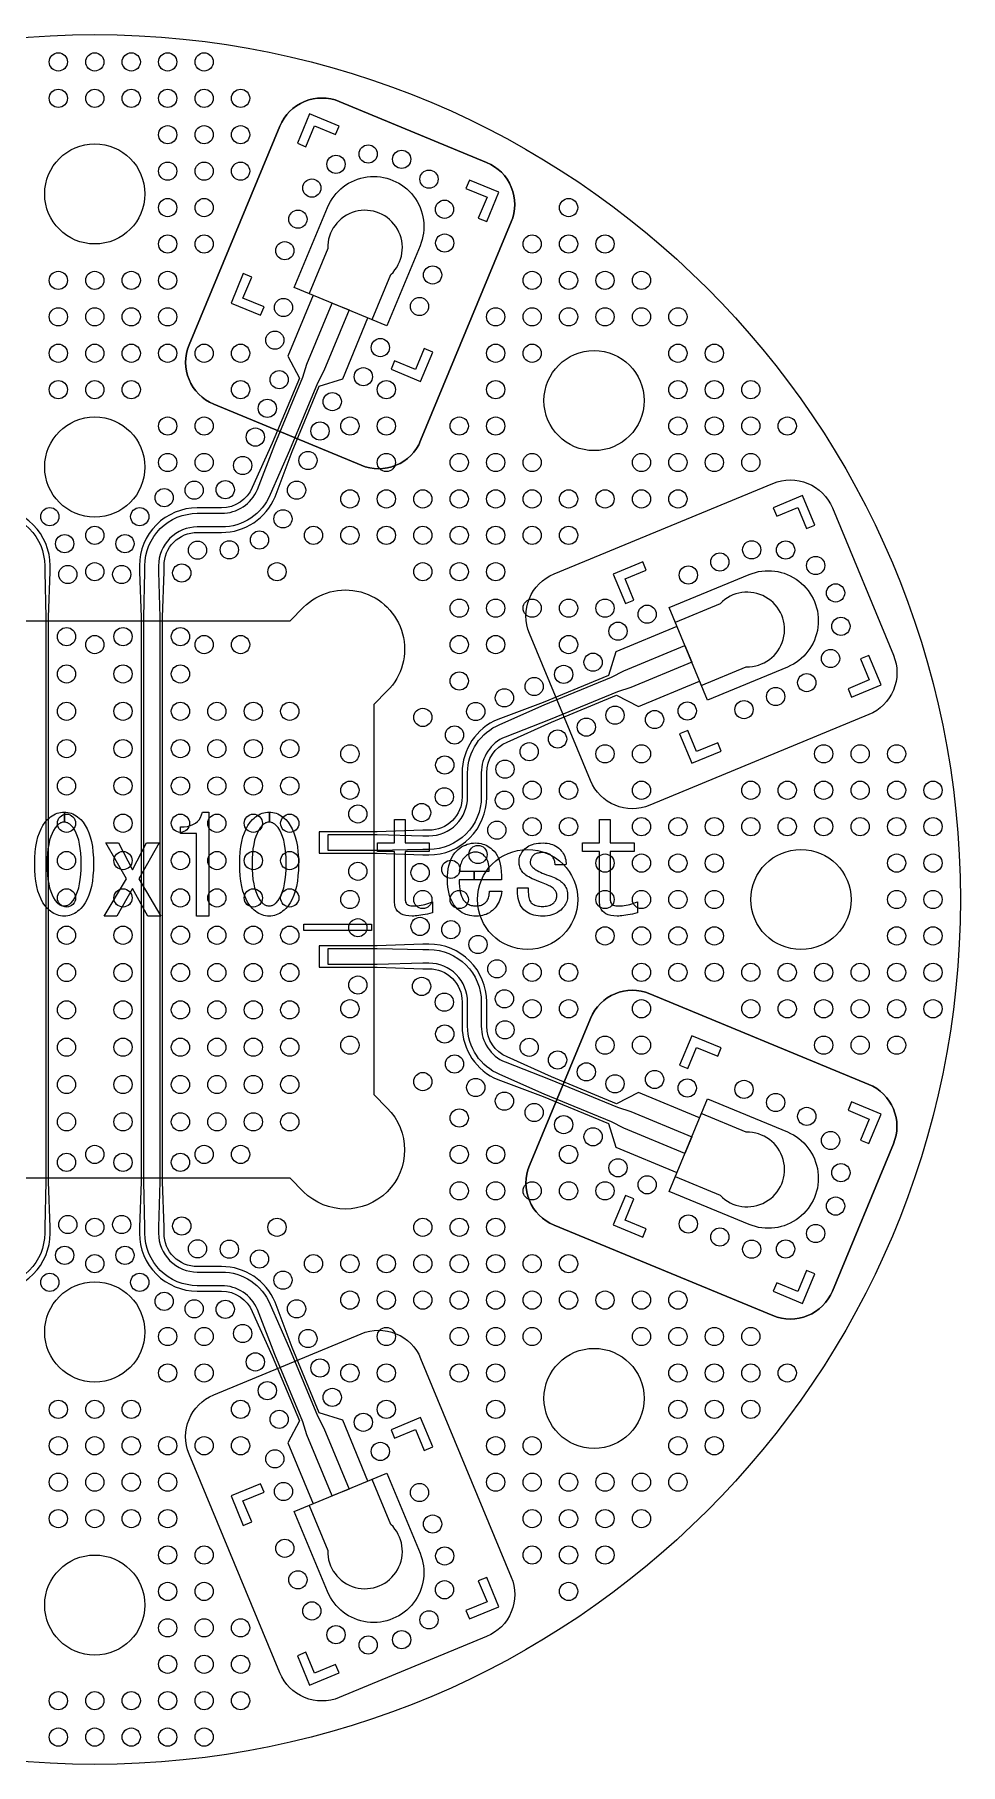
# Model space of a CAD drawing. Extents: x -19 to 105, y -19 to 19.
# Drawn here: x 41.68 to 62, y -19 to 19 of the extents above; entities that cross this region are included whole.
import ezdxf

# ---------------------------------------------------------------- set-up
doc = ezdxf.new("R2010")
doc.units = 0
for name, color, linetype in [('Cavity', 191, 'Continuous'), ('IMG', 7, 'Continuous'), ('l1', 1, 'Continuous'), ('l2', 3, 'Continuous'), ('l3', 30, 'Continuous'), ('nc_l1-l3', 5, 'Continuous'), ('nc_l2-l3', 212, 'Continuous'), ('outline', 150, 'Continuous')]:
    doc.layers.add(name, color=color, linetype=linetype)

msp = doc.modelspace()

# ---------------------------------------------------------------- linework, layer by layer
at = {"layer": 'Cavity'}
for points in [[(50.152, 10.0804), (52.142, 14.8845, 0.4142136), (51.6008, 16.1911), (48.3672, 17.5305, 0.4142136), (47.0606, 16.9893), (45.0707, 12.1851, 0.4142024), (45.6119, 10.8786), (48.8454, 9.5392, 0.4142136)], [(53.0804, 7.152), (57.8845, 9.142, -0.4142136), (59.1911, 8.6008), (60.5305, 5.3672, -0.4142136), (59.9893, 4.0606), (55.1851, 2.0707, -0.4142024), (53.8786, 2.6119), (52.5392, 5.8454, -0.4142136)], [(49.125, -4.2865), (49.4192, -4.5808, -1), (47.5808, -6.4192), (47.2865, -6.125), (38.7135, -6.125), (38.4192, -6.4192, -1), (36.5808, -4.5808), (36.875, -4.2865), (36.875, 4.2865), (36.5808, 4.5808, -1), (38.4192, 6.4192), (38.7135, 6.125), (47.2865, 6.125), (47.5808, 6.4192, -1), (49.4192, 4.5808), (49.125, 4.2865)], [(53.0804, -7.152), (57.8845, -9.142, 0.4142136), (59.1911, -8.6008), (60.5305, -5.3672, 0.4142136), (59.9893, -4.0606), (55.1851, -2.0707, 0.4142024), (53.8786, -2.6119), (52.5392, -5.8454, 0.4142136)], [(50.152, -10.0804), (52.142, -14.8845, -0.4142136), (51.6008, -16.1911), (48.3672, -17.5305, -0.4142136), (47.0606, -16.9893), (45.0707, -12.1851, -0.4142024), (45.6119, -10.8786), (48.8454, -9.5392, -0.4142136)]]:
    msp.add_lwpolyline(points, format="xyb", close=True, dxfattribs=at)
at = {"layer": 'IMG'}
for points in [[(41.964, 1.7568), (41.9972, 1.788), (42.031, 1.8159), (42.0656, 1.8405), (42.1009, 1.8618), (42.1369, 1.8799), (42.1735, 1.8946), (42.2109, 1.9061), (42.249, 1.9143), (42.2878, 1.9192), (42.3273, 1.9209), (42.3354, 1.9205), (42.3354, 1.6979), (42.3273, 1.6982), (42.311, 1.6975), (42.2949, 1.6954), (42.2791, 1.6919), (42.2635, 1.687), (42.2482, 1.6806), (42.2331, 1.6729), (42.2182, 1.6638), (42.2035, 1.6532), (42.1891, 1.6413), (42.1749, 1.6279), (42.1326, 1.5773), (42.0948, 1.5192), (42.0614, 1.4535), (42.0324, 1.3804), (42.0079, 1.2998), (41.9879, 1.2117), (41.9723, 1.116), (41.9612, 1.0129), (41.9545, 0.9023), (41.9523, 0.7842), (41.9545, 0.6617), (41.9612, 0.5474), (41.9723, 0.4414), (41.9879, 0.3435), (42.0079, 0.2539), (42.0324, 0.1724), (42.0614, 0.0992), (42.0948, 0.0342), (42.1326, -0.0227), (42.1749, -0.0713), (42.1891, -0.0847), (42.2035, -0.0966), (42.2182, -0.1072), (42.2331, -0.1163), (42.2482, -0.1241), (42.2635, -0.1304), (42.2791, -0.1353), (42.2949, -0.1388), (42.311, -0.1409), (42.3273, -0.1416), (42.3436, -0.1409), (42.3596, -0.1388), (42.3754, -0.1353), (42.391, -0.1304), (42.4064, -0.1241), (42.4215, -0.1163), (42.4364, -0.1072), (42.451, -0.0966), (42.4654, -0.0847), (42.4796, -0.0713), (42.5219, -0.0227), (42.5598, 0.0342), (42.5932, 0.0992), (42.6221, 0.1724), (42.6466, 0.2539), (42.6667, 0.3435), (42.6822, 0.4414), (42.6934, 0.5474), (42.7001, 0.6617), (42.7023, 0.7842), (42.7001, 0.9044), (42.6934, 1.0167), (42.6822, 1.1209), (42.6667, 1.2173), (42.6466, 1.3056), (42.6221, 1.386), (42.5932, 1.4584), (42.5598, 1.5229), (42.5219, 1.5794), (42.4796, 1.6279), (42.4654, 1.6413), (42.451, 1.6532), (42.4364, 1.6638), (42.4215, 1.6729), (42.4064, 1.6806), (42.391, 1.687), (42.3754, 1.6919), (42.3596, 1.6954), (42.3436, 1.6975), (42.3354, 1.6979), (42.3354, 1.9205), (42.3668, 1.9192), (42.4056, 1.9143), (42.4436, 1.9061), (42.481, 1.8946), (42.5177, 1.8799), (42.5537, 1.8618), (42.589, 1.8405), (42.6235, 1.8159), (42.6574, 1.788), (42.6906, 1.7568), (42.744, 1.6965), (42.7918, 1.6279), (42.834, 1.5511), (42.8706, 1.4662), (42.9015, 1.373), (42.9268, 1.2717), (42.9465, 1.1621), (42.9606, 1.0443), (42.969, 0.9183), (42.9718, 0.7842), (42.969, 0.6477), (42.9606, 0.5198), (42.9465, 0.4002), (42.9268, 0.2892), (42.9015, 0.1865), (42.8706, 0.0923), (42.834, 0.0065), (42.7918, -0.0708), (42.744, -0.1398), (42.6906, -0.2002), (42.6574, -0.2314), (42.6235, -0.2593), (42.589, -0.2839), (42.5537, -0.3052), (42.5177, -0.3233), (42.481, -0.338), (42.4436, -0.3495), (42.4056, -0.3577), (42.3668, -0.3626), (42.3273, -0.3643), (42.2878, -0.3626), (42.249, -0.3577), (42.2109, -0.3495), (42.1735, -0.338), (42.1369, -0.3233), (42.1009, -0.3052), (42.0656, -0.2839), (42.031, -0.2593), (41.9972, -0.2314), (41.964, -0.2002), (41.9106, -0.1398), (41.8627, -0.0708), (41.8206, 0.0065), (41.784, 0.0923), (41.7531, 0.1865), (41.7277, 0.2892), (41.7081, 0.4002), (41.694, 0.5198), (41.6856, 0.6477), (41.6827, 0.7842), (41.6856, 0.9183), (41.694, 1.0443), (41.7081, 1.1621), (41.7277, 1.2717), (41.7531, 1.373), (41.784, 1.4662), (41.8206, 1.5511), (41.8627, 1.6279), (41.9106, 1.6965)], [(45.2335, -0.3643), (45.2335, 1.4521), (44.882, 1.4521), (44.882, 1.5927), (44.9606, 1.596), (45.0324, 1.6059), (45.0975, 1.6223), (45.1557, 1.6452), (45.2072, 1.6748), (45.2518, 1.7109), (45.2897, 1.7535), (45.3207, 1.8027), (45.345, 1.8585), (45.3624, 1.9209), (45.5031, 1.9209), (45.5031, -0.3643)], [(46.464, 1.7568), (46.4972, 1.788), (46.531, 1.8159), (46.5656, 1.8405), (46.6009, 1.8618), (46.6369, 1.8799), (46.6735, 1.8946), (46.7109, 1.9061), (46.749, 1.9143), (46.7878, 1.9192), (46.8273, 1.9209), (46.8354, 1.9205), (46.8354, 1.6979), (46.8273, 1.6982), (46.811, 1.6975), (46.7949, 1.6954), (46.7791, 1.6919), (46.7635, 1.687), (46.7482, 1.6806), (46.7331, 1.6729), (46.7182, 1.6638), (46.7035, 1.6532), (46.6891, 1.6413), (46.6749, 1.6279), (46.6326, 1.5773), (46.5948, 1.5192), (46.5614, 1.4535), (46.5324, 1.3804), (46.5079, 1.2998), (46.4879, 1.2117), (46.4723, 1.116), (46.4612, 1.0129), (46.4545, 0.9023), (46.4523, 0.7842), (46.4545, 0.6617), (46.4612, 0.5474), (46.4723, 0.4414), (46.4879, 0.3435), (46.5079, 0.2539), (46.5324, 0.1724), (46.5614, 0.0992), (46.5948, 0.0342), (46.6326, -0.0227), (46.6749, -0.0713), (46.6891, -0.0847), (46.7035, -0.0966), (46.7182, -0.1072), (46.7331, -0.1163), (46.7482, -0.1241), (46.7635, -0.1304), (46.7791, -0.1353), (46.7949, -0.1388), (46.811, -0.1409), (46.8273, -0.1416), (46.8436, -0.1409), (46.8596, -0.1388), (46.8754, -0.1353), (46.891, -0.1304), (46.9064, -0.1241), (46.9215, -0.1163), (46.9364, -0.1072), (46.951, -0.0966), (46.9654, -0.0847), (46.9796, -0.0713), (47.0219, -0.0227), (47.0598, 0.0342), (47.0932, 0.0992), (47.1221, 0.1724), (47.1466, 0.2539), (47.1667, 0.3435), (47.1822, 0.4414), (47.1934, 0.5474), (47.2001, 0.6617), (47.2023, 0.7842), (47.2001, 0.9044), (47.1934, 1.0167), (47.1822, 1.1209), (47.1667, 1.2173), (47.1466, 1.3056), (47.1221, 1.386), (47.0932, 1.4584), (47.0598, 1.5229), (47.0219, 1.5794), (46.9796, 1.6279), (46.9654, 1.6413), (46.951, 1.6532), (46.9364, 1.6638), (46.9215, 1.6729), (46.9064, 1.6806), (46.891, 1.687), (46.8754, 1.6919), (46.8596, 1.6954), (46.8436, 1.6975), (46.8354, 1.6979), (46.8354, 1.9205), (46.8668, 1.9192), (46.9056, 1.9143), (46.9436, 1.9061), (46.981, 1.8946), (47.0177, 1.8799), (47.0537, 1.8618), (47.089, 1.8405), (47.1235, 1.8159), (47.1574, 1.788), (47.1906, 1.7568), (47.244, 1.6965), (47.2918, 1.6279), (47.334, 1.5511), (47.3706, 1.4662), (47.4015, 1.373), (47.4268, 1.2717), (47.4465, 1.1621), (47.4606, 1.0443), (47.469, 0.9183), (47.4718, 0.7842), (47.469, 0.6477), (47.4606, 0.5198), (47.4465, 0.4002), (47.4268, 0.2892), (47.4015, 0.1865), (47.3706, 0.0923), (47.334, 0.0065), (47.2918, -0.0708), (47.244, -0.1398), (47.1906, -0.2002), (47.1574, -0.2314), (47.1235, -0.2593), (47.089, -0.2839), (47.0537, -0.3052), (47.0177, -0.3233), (46.981, -0.338), (46.9436, -0.3495), (46.9056, -0.3577), (46.8668, -0.3626), (46.8273, -0.3643), (46.7878, -0.3626), (46.749, -0.3577), (46.7109, -0.3495), (46.6735, -0.338), (46.6369, -0.3233), (46.6009, -0.3052), (46.5656, -0.2839), (46.531, -0.2593), (46.4972, -0.2314), (46.464, -0.2002), (46.4106, -0.1398), (46.3627, -0.0708), (46.3206, 0.0065), (46.284, 0.0923), (46.2531, 0.1865), (46.2277, 0.2892), (46.2081, 0.4002), (46.194, 0.5198), (46.1856, 0.6477), (46.1827, 0.7842), (46.1856, 0.9183), (46.194, 1.0443), (46.2081, 1.1621), (46.2277, 1.2717), (46.2531, 1.373), (46.284, 1.4662), (46.3206, 1.5511), (46.3627, 1.6279), (46.4106, 1.6965)], [(49.5812, 1.0537), (49.2062, 1.0537), (49.2062, 1.2412), (49.5812, 1.2412), (49.5812, 1.7568), (49.8156, 1.7568), (49.8156, 1.2412), (50.3429, 1.2412), (50.3429, 1.0537), (49.8156, 1.0537), (49.8156, -0.0127), (49.8174, -0.0372), (49.8231, -0.0591), (49.8324, -0.0785), (49.8456, -0.0952), (49.8624, -0.1094), (49.8831, -0.121), (49.9074, -0.13), (49.9356, -0.1365), (49.9674, -0.1403), (50.0031, -0.1416), (50.043, -0.1407), (50.0832, -0.1379), (50.1236, -0.1332), (50.1643, -0.1266), (50.2052, -0.1182), (50.2463, -0.1079), (50.2877, -0.0957), (50.3293, -0.0816), (50.3711, -0.0657), (50.4132, -0.0479), (50.4132, -0.294), (50.356, -0.3073), (50.3017, -0.3193), (50.2501, -0.3298), (50.2013, -0.339), (50.1554, -0.3467), (50.1123, -0.353), (50.072, -0.358), (50.0345, -0.3615), (49.9998, -0.3636), (49.9679, -0.3643), (49.8944, -0.3612), (49.8287, -0.3521), (49.7707, -0.3369), (49.7204, -0.3155), (49.6779, -0.2881), (49.6431, -0.2546), (49.616, -0.215), (49.5967, -0.1693), (49.5851, -0.1175), (49.5812, -0.0596)], [(54.0812, 1.0537), (53.7062, 1.0537), (53.7062, 1.2412), (54.0812, 1.2412), (54.0812, 1.7568), (54.3156, 1.7568), (54.3156, 1.2412), (54.8429, 1.2412), (54.8429, 1.0537), (54.3156, 1.0537), (54.3156, -0.0127), (54.3174, -0.0372), (54.3231, -0.0591), (54.3324, -0.0785), (54.3456, -0.0952), (54.3624, -0.1094), (54.3831, -0.121), (54.4074, -0.13), (54.4356, -0.1365), (54.4674, -0.1403), (54.5031, -0.1416), (54.543, -0.1407), (54.5832, -0.1379), (54.6236, -0.1332), (54.6643, -0.1266), (54.7052, -0.1182), (54.7463, -0.1079), (54.7877, -0.0957), (54.8293, -0.0816), (54.8711, -0.0657), (54.9132, -0.0479), (54.9132, -0.294), (54.856, -0.3073), (54.8017, -0.3193), (54.7501, -0.3298), (54.7013, -0.339), (54.6554, -0.3467), (54.6123, -0.353), (54.572, -0.358), (54.5345, -0.3615), (54.4998, -0.3636), (54.4679, -0.3643), (54.3944, -0.3612), (54.3287, -0.3521), (54.2707, -0.3369), (54.2204, -0.3155), (54.1779, -0.2881), (54.1431, -0.2546), (54.116, -0.215), (54.0967, -0.1693), (54.0851, -0.1175), (54.0812, -0.0596)], [(43.9679, 0.456), (44.4484, -0.3643), (44.1671, -0.3643), (43.8273, 0.2451), (43.4874, -0.3643), (43.2062, -0.3643), (43.6984, 0.456), (43.2413, 1.2412), (43.5226, 1.2412), (43.8273, 0.6552), (44.132, 1.2412), (44.4132, 1.2412)], [(51.7609, -0.2119), (51.7296, -0.2409), (51.6967, -0.2668), (51.6621, -0.2896), (51.6259, -0.3094), (51.588, -0.3262), (51.5485, -0.3399), (51.5074, -0.3506), (51.4646, -0.3582), (51.4202, -0.3628), (51.3742, -0.3643), (51.3236, -0.3628), (51.2753, -0.3582), (51.229, -0.3506), (51.1848, -0.3399), (51.1427, -0.3262), (51.1028, -0.3094), (51.0649, -0.2896), (51.0292, -0.2668), (50.9955, -0.2409), (50.964, -0.2119), (50.9217, -0.1654), (50.8838, -0.1149), (50.8504, -0.0604), (50.8215, -0.0019), (50.797, 0.0605), (50.777, 0.127), (50.7614, 0.1974), (50.7503, 0.2718), (50.7436, 0.3502), (50.7413, 0.4326), (50.7433, 0.517), (50.7493, 0.5967), (50.7593, 0.6717), (50.7732, 0.742), (50.7911, 0.8076), (50.8131, 0.8685), (50.839, 0.9248), (50.8688, 0.9763), (50.9027, 1.0232), (50.9406, 1.0654), (50.9764, 1.0988), (51.0137, 1.1287), (51.0524, 1.155), (51.0924, 1.1779), (51.1339, 1.1972), (51.1768, 1.2131), (51.2211, 1.2254), (51.2668, 1.2342), (51.3139, 1.2394), (51.3624, 1.2412), (51.4019, 1.2398), (51.4407, 1.2356), (51.4788, 1.2285), (51.5162, 1.2187), (51.5529, 1.206), (51.5888, 1.1906), (51.6241, 1.1723), (51.6587, 1.1512), (51.6926, 1.1273), (51.7257, 1.1006), (51.7657, 1.0622), (51.8012, 1.0176), (51.8322, 0.9666), (51.8588, 0.9093), (51.881, 0.8457), (51.8987, 0.7757), (51.9119, 0.6994), (51.9207, 0.6168), (51.9251, 0.5279), (51.9249, 0.4326), (51.3273, 0.4326), (51.3273, 0.6201), (51.6554, 0.6201), (51.6565, 0.6657), (51.6549, 0.7087), (51.6508, 0.7491), (51.6442, 0.787), (51.6349, 0.8222), (51.6231, 0.8549), (51.6086, 0.885), (51.5917, 0.9126), (51.5721, 0.9375), (51.5499, 0.9599), (51.5288, 0.9776), (51.5078, 0.9932), (51.4867, 1.0067), (51.4656, 1.0181), (51.4445, 1.0273), (51.4234, 1.0345), (51.4023, 1.0395), (51.3812, 1.0424), (51.3601, 1.0433), (51.339, 1.042), (51.3157, 1.0387), (51.2926, 1.0335), (51.2697, 1.0265), (51.2471, 1.0176), (51.2247, 1.0068), (51.2026, 0.9942), (51.1807, 0.9796), (51.159, 0.9632), (51.1376, 0.9449), (51.1163, 0.9248), (51.0983, 0.9049), (51.0817, 0.8826), (51.0664, 0.858), (51.0526, 0.831), (51.0402, 0.8017), (51.0292, 0.7701), (51.0195, 0.7361), (51.0113, 0.6998), (51.0045, 0.6611), (50.9992, 0.6201), (51.3273, 0.6201), (51.3273, 0.4326), (50.9992, 0.4326), (51.0006, 0.3581), (51.0048, 0.2892), (51.0118, 0.2259), (51.0217, 0.1682), (51.0343, 0.1162), (51.0498, 0.0698), (51.0681, 0.029), (51.0892, -0.0062), (51.1131, -0.0357), (51.1398, -0.0596), (51.1569, -0.0752), (51.1754, -0.0891), (51.1953, -0.1014), (51.2167, -0.1121), (51.2394, -0.1211), (51.2635, -0.1285), (51.2891, -0.1342), (51.316, -0.1383), (51.3444, -0.1408), (51.3742, -0.1416), (51.3995, -0.1408), (51.4238, -0.1383), (51.4473, -0.1342), (51.4698, -0.1285), (51.4913, -0.1211), (51.512, -0.1121), (51.5317, -0.1014), (51.5504, -0.0891), (51.5682, -0.0752), (51.5851, -0.0596), (51.5986, -0.0445), (51.6109, -0.0273), (51.622, -0.0079), (51.632, 0.0135), (51.6408, 0.0371), (51.6484, 0.0627), (51.6548, 0.0905), (51.6601, 0.1204), (51.6642, 0.1524), (51.6671, 0.1865), (51.9367, 0.1865), (51.9286, 0.1361), (51.9184, 0.0881), (51.9061, 0.0424), (51.8917, -0.001), (51.8751, -0.042), (51.8565, -0.0807), (51.8358, -0.117), (51.8129, -0.151), (51.7879, -0.1826)], [(53.0265, 0.9599), (53.012, 0.9733), (52.9965, 0.9852), (52.9801, 0.9958), (52.9628, 1.0049), (52.9445, 1.0127), (52.9253, 1.019), (52.9051, 1.0239), (52.884, 1.0274), (52.862, 1.0295), (52.839, 1.0302), (52.8095, 1.0297), (52.7818, 1.0279), (52.756, 1.025), (52.7321, 1.0209), (52.7101, 1.0156), (52.6899, 1.0092), (52.6717, 1.0015), (52.6553, 0.9927), (52.6407, 0.9828), (52.6281, 0.9717), (52.6147, 0.9575), (52.6028, 0.9431), (52.5922, 0.9284), (52.5831, 0.9135), (52.5753, 0.8984), (52.569, 0.8831), (52.5641, 0.8675), (52.5606, 0.8517), (52.5585, 0.8356), (52.5578, 0.8193), (52.5583, 0.8076), (52.5601, 0.7959), (52.563, 0.7842), (52.5671, 0.7724), (52.5724, 0.7607), (52.5788, 0.749), (52.5865, 0.7373), (52.5953, 0.7256), (52.6052, 0.7138), (52.6163, 0.7021), (52.6346, 0.6856), (52.6567, 0.6688), (52.6824, 0.6518), (52.712, 0.6346), (52.7453, 0.6172), (52.7823, 0.5995), (52.8231, 0.5815), (52.8676, 0.5634), (52.9159, 0.545), (52.9679, 0.5263), (53.0089, 0.512), (53.0476, 0.4973), (53.0839, 0.482), (53.1179, 0.4663), (53.1495, 0.4502), (53.1788, 0.4335), (53.2058, 0.4164), (53.2304, 0.3988), (53.2527, 0.3808), (53.2726, 0.3623), (53.2926, 0.3405), (53.3106, 0.3173), (53.3264, 0.2927), (53.3401, 0.2667), (53.3517, 0.2392), (53.3612, 0.2104), (53.3686, 0.1802), (53.3738, 0.1485), (53.377, 0.1155), (53.3781, 0.081), (53.3769, 0.0487), (53.3734, 0.0173), (53.3675, -0.0132), (53.3593, -0.0427), (53.3488, -0.0713), (53.3359, -0.099), (53.3206, -0.1257), (53.3031, -0.1515), (53.2831, -0.1763), (53.2609, -0.2002), (53.2271, -0.2314), (53.1915, -0.2593), (53.154, -0.2839), (53.1146, -0.3052), (53.0734, -0.3233), (53.0303, -0.338), (52.9853, -0.3495), (52.9384, -0.3577), (52.8896, -0.3626), (52.839, -0.3643), (52.7842, -0.3629), (52.7321, -0.3587), (52.6829, -0.3516), (52.6365, -0.3418), (52.5929, -0.3291), (52.5521, -0.3137), (52.5142, -0.2954), (52.479, -0.2743), (52.4467, -0.2504), (52.4171, -0.2237), (52.3883, -0.1914), (52.3628, -0.1557), (52.3405, -0.1164), (52.3215, -0.0737), (52.3058, -0.0274), (52.2934, 0.0224), (52.2842, 0.0758), (52.2784, 0.1326), (52.2758, 0.1929), (52.2765, 0.2568), (52.5109, 0.2568), (52.5116, 0.2071), (52.5137, 0.1612), (52.5172, 0.119), (52.5221, 0.0806), (52.5285, 0.0459), (52.5362, 0.0149), (52.5453, -0.0123), (52.5559, -0.0357), (52.5678, -0.0554), (52.5812, -0.0713), (52.5984, -0.0869), (52.6173, -0.1008), (52.6378, -0.1132), (52.6599, -0.1238), (52.6837, -0.1328), (52.7092, -0.1402), (52.7362, -0.146), (52.7649, -0.1501), (52.7953, -0.1525), (52.8273, -0.1533), (52.8593, -0.1525), (52.8896, -0.1501), (52.9183, -0.146), (52.9454, -0.1402), (52.9708, -0.1328), (52.9946, -0.1238), (53.0168, -0.1132), (53.0373, -0.1008), (53.0561, -0.0869), (53.0734, -0.0713), (53.0867, -0.057), (53.0987, -0.0423), (53.1092, -0.027), (53.1184, -0.0113), (53.1261, 0.0049), (53.1324, 0.0215), (53.1374, 0.0386), (53.1409, 0.0562), (53.143, 0.0742), (53.1437, 0.0927), (53.143, 0.1068), (53.1409, 0.1209), (53.1374, 0.1349), (53.1324, 0.149), (53.1261, 0.1631), (53.1184, 0.1771), (53.1092, 0.1912), (53.0987, 0.2052), (53.0867, 0.2193), (53.0734, 0.2334), (53.058, 0.2474), (53.0401, 0.2615), (53.0196, 0.2756), (52.9965, 0.2896), (52.9708, 0.3037), (52.9426, 0.3177), (52.9118, 0.3318), (52.8784, 0.3459), (52.8424, 0.3599), (52.8038, 0.374), (52.7472, 0.395), (52.6946, 0.4157), (52.646, 0.4362), (52.6013, 0.4565), (52.5607, 0.4765), (52.524, 0.4963), (52.4913, 0.5159), (52.4626, 0.5352), (52.4379, 0.5543), (52.4171, 0.5732), (52.3971, 0.5948), (52.3792, 0.6173), (52.3633, 0.6407), (52.3496, 0.6651), (52.338, 0.6904), (52.3285, 0.7167), (52.3211, 0.7438), (52.3159, 0.772), (52.3127, 0.801), (52.3117, 0.831), (52.3129, 0.8613), (52.3168, 0.891), (52.3233, 0.9203), (52.3323, 0.9492), (52.3439, 0.9775), (52.3581, 1.0054), (52.3748, 1.0328), (52.3942, 1.0598), (52.4161, 1.0863), (52.4406, 1.1123), (52.4678, 1.1368), (52.4978, 1.1587), (52.5306, 1.178), (52.5662, 1.1948), (52.6046, 1.209), (52.6459, 1.2206), (52.6899, 1.2296), (52.7368, 1.236), (52.7865, 1.2399), (52.839, 1.2412), (52.8849, 1.2398), (52.929, 1.2356), (52.9712, 1.2285), (53.0115, 1.2187), (53.0499, 1.206), (53.0865, 1.1906), (53.1212, 1.1723), (53.154, 1.1512), (53.1849, 1.1273), (53.214, 1.1006), (53.2406, 1.0718), (53.2642, 1.042), (53.2847, 1.0109), (53.3021, 0.9787), (53.3165, 0.9453), (53.3279, 0.9107), (53.3362, 0.875), (53.3415, 0.8381), (53.3437, 0.8), (53.3429, 0.7607), (53.1085, 0.7607), (53.1056, 0.7859), (53.1015, 0.8099), (53.0962, 0.8328), (53.0898, 0.8545), (53.0822, 0.875), (53.0734, 0.8943), (53.0634, 0.9125), (53.0523, 0.9295), (53.04, 0.9453)], [(47.589, -0.6807), (47.589, -0.5401), (49.0773, -0.5401), (49.0773, -0.6807)]]:
    msp.add_lwpolyline(points, close=True, dxfattribs=at)
msp.add_circle((43, 0), 19, dxfattribs=at)
at = {"layer": 'l1'}
for points in [[(48.8454, 9.5392), (45.6119, 10.8786, -0.4142024), (45.0707, 12.1851), (47.0606, 16.9893, -0.4142136), (48.3672, 17.5305), (51.6008, 16.1911, -0.4142136), (52.142, 14.8845), (50.152, 10.0804, -0.4142136)], [(53.0804, 7.152), (57.8845, 9.142, -0.4142136), (59.1911, 8.6008), (60.5305, 5.3672, -0.4142136), (59.9893, 4.0606), (55.1851, 2.0707, -0.4142024), (53.8786, 2.6119), (52.5392, 5.8454, -0.4142136)], [(49.125, -4.2865), (49.4192, -4.5808, -1), (47.5808, -6.4192), (47.2865, -6.125), (38.7135, -6.125), (38.4192, -6.4192, -1), (36.5808, -4.5808), (36.875, -4.2865), (36.875, 4.2865), (36.5808, 4.5808, -1), (38.4192, 6.4192), (38.7135, 6.125), (47.2865, 6.125), (47.5808, 6.4192, -1), (49.4192, 4.5808), (49.125, 4.2865)], [(52.5392, -5.8454), (53.8786, -2.6119, -0.4142024), (55.1851, -2.0707), (59.9893, -4.0606, -0.4142136), (60.5305, -5.3672), (59.1911, -8.6008, -0.4142136), (57.8845, -9.142), (53.0804, -7.152, -0.4142136)], [(50.152, -10.0804), (52.142, -14.8845, -0.4142136), (51.6008, -16.1911), (48.3672, -17.5305, -0.4142136), (47.0606, -16.9893), (45.0707, -12.1851, -0.4142024), (45.6119, -10.8786), (48.8454, -9.5392, -0.4142136)]]:
    msp.add_lwpolyline(points, format="xyb", close=True, dxfattribs=at)
msp.add_circle((43, 0), 19, dxfattribs=at)
at = {"layer": 'l2'}
for points in [[(47.446, 16.6132), (47.6308, 16.5366), (47.8221, 16.9986), (48.2841, 16.8072), (48.3606, 16.992), (47.7139, 17.2599)], [(51.8714, 15.5378), (51.2246, 15.8057), (51.1481, 15.6209), (51.61, 15.4296), (51.4187, 14.9676), (51.6035, 14.8911)], [(45.9918, 13.1024), (46.6385, 12.8346), (46.7151, 13.0193), (46.2531, 13.2107), (46.4445, 13.6726), (46.2597, 13.7492)], [(50.4172, 12.0271), (50.2324, 12.1036), (50.041, 11.6417), (49.5791, 11.833), (49.5026, 11.6482), (50.1493, 11.3804)], [(57.8911, 8.6035), (57.9676, 8.4187), (58.4296, 8.61), (58.6209, 8.1481), (58.8057, 8.2246), (58.5378, 8.8714)], [(54.3804, 7.1493), (54.6482, 6.5026), (54.833, 6.5791), (54.6417, 7.041), (55.1036, 7.2324), (55.0271, 7.4172)], [(60.2599, 4.7139), (59.992, 5.3606), (59.8072, 5.2841), (59.9986, 4.8221), (59.5366, 4.6308), (59.6132, 4.446)], [(56.7492, 3.2597), (56.6726, 3.4445), (56.2107, 3.2531), (56.0193, 3.7151), (55.8346, 3.6385), (56.1024, 2.9918)], [(56.1024, -2.9918), (55.8346, -3.6385), (56.0193, -3.7151), (56.2107, -3.2531), (56.6726, -3.4445), (56.7492, -3.2597)], [(59.6132, -4.446), (59.5366, -4.6308), (59.9986, -4.8221), (59.8072, -5.2841), (59.992, -5.3606), (60.2599, -4.7139)], [(55.0271, -7.4172), (55.1036, -7.2324), (54.6417, -7.041), (54.833, -6.5791), (54.6482, -6.5026), (54.3804, -7.1493)], [(58.5378, -8.8714), (58.8057, -8.2246), (58.6209, -8.1481), (58.4296, -8.61), (57.9676, -8.4187), (57.8911, -8.6035)], [(50.1493, -11.3804), (49.5026, -11.6482), (49.5791, -11.833), (50.041, -11.6417), (50.2324, -12.1036), (50.4172, -12.0271)], [(46.2597, -13.7492), (46.4445, -13.6726), (46.2531, -13.2107), (46.7151, -13.0193), (46.6385, -12.8346), (45.9918, -13.1024)], [(51.6035, -14.8911), (51.4187, -14.9676), (51.61, -15.4296), (51.1481, -15.6209), (51.2246, -15.8057), (51.8714, -15.5378)], [(47.7139, -17.2599), (48.3606, -16.992), (48.2841, -16.8072), (47.8221, -16.9986), (47.6308, -16.5366), (47.446, -16.6132)]]:
    msp.add_lwpolyline(points, close=True, dxfattribs=at)
for points in [[(44.015, -6.2), (43.98, -7.2), (43.98, -7.3334, 0.4142136), (45.25, -8.6034), (45.7836, -8.6034, -0.3033653), (46.4581, -9.054), (46.8967, -10.0216), (47.4899, -11.4536), (47.2404, -11.9358), (47.7953, -13.2754), (47.7029, -13.3137), (48.1118, -14.3009, 1.5353237), (49.4976, -13.7268), (49.0887, -12.7397), (48.9964, -12.778), (48.4415, -11.4383), (47.9241, -11.2738), (47.331, -9.8418), (46.957, -8.8474, 0.3033543), (45.7836, -8.0634), (45.25, -8.0634, -0.4142136), (44.52, -7.3334), (44.52, -7.2), (44.485, -6.2), (44.485, 6.2), (44.52, 7.2), (44.52, 7.3334, -0.4142136), (45.25, 8.0634), (45.7836, 8.0634, 0.3033675), (46.957, 8.8474), (47.331, 9.8418), (47.9241, 11.2738), (48.4415, 11.4383), (48.9964, 12.778), (49.0887, 12.7397), (49.4976, 13.7268, 1.5354967), (48.1118, 14.3009), (47.7029, 13.3137), (47.7953, 13.2754), (47.2404, 11.9358), (47.4899, 11.4536), (46.8967, 10.0216), (46.4581, 9.054, -0.3033422), (45.7836, 8.6034), (45.25, 8.6034, 0.4142136), (43.98, 7.3334), (43.98, 7.2), (44.015, 6.2)], [(44.075, 6.2), (44.1, 7.2), (44.1, 7.3334, -0.4142136), (45.25, 8.4834), (45.7836, 8.4834, 0.3033413), (46.5689, 9.0081), (46.9522, 9.9987), (47.5645, 11.4769), (47.6562, 11.7636), (48.2111, 13.1032), (48.5806, 12.9502), (48.0257, 11.6105), (47.8878, 11.3429), (47.2755, 9.8647), (46.8461, 8.8933, -0.3033471), (45.7836, 8.1834), (45.25, 8.1834, 0.4142136), (44.4, 7.3334), (44.4, 7.2), (44.425, 6.2), (44.425, -6.2), (44.4, -7.2), (44.4, -7.3334, 0.4142136), (45.25, -8.1834), (45.7836, -8.1834, -0.3033471), (46.8461, -8.8933), (47.2755, -9.8647), (47.8878, -11.3429), (48.0257, -11.6105), (48.5806, -12.9502), (48.2111, -13.1032), (47.6562, -11.7636), (47.5645, -11.4769), (46.9522, -9.9987), (46.5689, -9.0081, 0.3033413), (45.7836, -8.4834), (45.25, -8.4834, -0.4142136), (44.1, -7.3334), (44.1, -7.2), (44.075, -6.2)], [(47.925, 1.015), (49.2, 1.015), (50.2, 0.98), (50.3334, 0.98, 0.4142136), (51.6034, 2.25), (51.6034, 2.7836, -0.3033422), (52.054, 3.4581), (53.0216, 3.8967), (54.4536, 4.4899), (54.9358, 4.2404), (56.2754, 4.7953), (56.3137, 4.7029), (57.3009, 5.1118, 1.5354967), (56.7268, 6.4976), (55.7397, 6.0887), (55.778, 5.9964), (54.4383, 5.4415), (54.2738, 4.9241), (52.8418, 4.331), (51.8474, 3.957, 0.3033675), (51.0634, 2.7836), (51.0634, 2.25, -0.4142136), (50.3334, 1.52), (50.2, 1.52), (49.2, 1.485), (47.925, 1.485)], [(50.2, 1.1), (49.2, 1.075), (48.125, 1.075), (48.125, 1.425), (49.2, 1.425), (50.2, 1.4), (50.3334, 1.4, 0.4142136), (51.1834, 2.25), (51.1834, 2.7836, -0.3033471), (51.8933, 3.8461), (52.8647, 4.2755), (54.3429, 4.8878), (54.6105, 5.0257), (55.9502, 5.5806), (56.1032, 5.2111), (54.7636, 4.6562), (54.4769, 4.5645), (52.9987, 3.9522), (52.0081, 3.5689, 0.3033413), (51.4834, 2.7836), (51.4834, 2.25, -0.4142136), (50.3334, 1.1)], [(47.925, -1.485), (49.2, -1.485), (50.2, -1.52), (50.3334, -1.52, -0.4142136), (51.0634, -2.25), (51.0634, -2.7836, 0.3033543), (51.8474, -3.957), (52.8418, -4.331), (54.2738, -4.9241), (54.4383, -5.4415), (55.778, -5.9964), (55.7397, -6.0887), (56.7268, -6.4976, 1.5353237), (57.3009, -5.1118), (56.3137, -4.7029), (56.2754, -4.7953), (54.9358, -4.2404), (54.4536, -4.4899), (53.0216, -3.8967), (52.054, -3.4581, -0.3033653), (51.6034, -2.7836), (51.6034, -2.25, 0.4142136), (50.3334, -0.98), (50.2, -0.98), (49.2, -1.015), (47.925, -1.015)], [(50.2, -1.4), (49.2, -1.425), (48.125, -1.425), (48.125, -1.075), (49.2, -1.075), (50.2, -1.1), (50.3334, -1.1, -0.4142136), (51.4834, -2.25), (51.4834, -2.7836, 0.3033413), (52.0081, -3.5689), (52.9987, -3.9522), (54.4769, -4.5645), (54.7636, -4.6562), (56.1032, -5.2111), (55.9502, -5.5806), (54.6105, -5.0257), (54.3429, -4.8878), (52.8647, -4.2755), (51.8933, -3.8461, -0.3033471), (51.1834, -2.7836), (51.1834, -2.25, 0.4142136), (50.3334, -1.4)]]:
    msp.add_lwpolyline(points, format="xyb", close=True, dxfattribs=at)
for points in [[(40.75, -8.6034, 0.4142136), (42.02, -7.3334), (42.02, -7.2), (41.985, -6.2), (41.985, 6.2), (42.02, 7.2), (42.02, 7.3334, 0.4142136), (40.75, 8.6034)], [(40.75, 8.4834, -0.4142136), (41.9, 7.3334), (41.9, 7.2), (41.925, 6.2), (41.925, -6.2), (41.9, -7.2), (41.9, -7.3334, -0.4142136), (40.75, -8.4834)]]:
    msp.add_lwpolyline(points, format="xyb", dxfattribs=at)
at = {"layer": 'l3'}
for points in [[(50.1392, 14.3611), (49.4121, 12.6057), (47.3796, 13.4477), (48.1067, 15.203, -1.0000246)], [(58.203, 5.1067), (56.4477, 4.3796), (55.6057, 6.4121), (57.3611, 7.1392, -1.0000246)], [(57.3611, -7.1392), (55.6057, -6.4121), (56.4477, -4.3796), (58.203, -5.1067, -1.0000246)], [(48.1067, -15.203), (47.3796, -13.4477), (49.4121, -12.6057), (50.1392, -14.3611, -1.0000246)]]:
    msp.add_lwpolyline(points, format="xyb", close=True, dxfattribs=at)
msp.add_circle((43, 0), 19, dxfattribs=at)
at = {"layer": 'nc_l1-l3'}
for centre, radius in [((42.2, 18.4), 0.2), ((43, 18.4), 0.2), ((43.8, 18.4), 0.2), ((44.6, 18.4), 0.2), ((45.4, 18.4), 0.2), ((42.2, 17.6), 0.2), ((43, 17.6), 0.2), ((43.8, 17.6), 0.2), ((44.6, 17.6), 0.2), ((45.4, 17.6), 0.2), ((46.2, 17.6), 0.2), ((44.6, 16.8), 0.2), ((45.4, 16.8), 0.2), ((46.2, 16.8), 0.2), ((43, 15.5), 1.1), ((44.6, 16), 0.2), ((45.4, 16), 0.2), ((44.6, 15.2), 0.2), ((45.4, 15.2), 0.2), ((53.4, 15.2), 0.2), ((44.6, 14.4), 0.2), ((53.4, 14.4), 0.2), ((54.2, 14.4), 0.2), ((42.2, 13.6), 0.2), ((43, 13.6), 0.2), ((43.8, 13.6), 0.2), ((44.6, 13.6), 0.2), ((52.6, 13.6), 0.2), ((53.4, 13.6), 0.2), ((54.2, 13.6), 0.2), ((55, 13.6), 0.2), ((42.2, 12.8), 0.2), ((43, 12.8), 0.2), ((43.8, 12.8), 0.2), ((52.6, 12.8), 0.2), ((53.4, 12.8), 0.2), ((54.2, 12.8), 0.2), ((55, 12.8), 0.2), ((55.8, 12.8), 0.2), ((42.2, 12), 0.2), ((43, 12), 0.2), ((43.8, 12), 0.2), ((51.8, 12), 0.2), ((52.6, 12), 0.2), ((55.8, 12), 0.2), ((56.6, 12), 0.2), ((53.9602, 10.9602), 1.1), ((42.2, 11.2), 0.2), ((43, 11.2), 0.2), ((43.8, 11.2), 0.2), ((51.8, 11.2), 0.2), ((55.8, 11.2), 0.2), ((56.6, 11.2), 0.2), ((57.4, 11.2), 0.2), ((43, 9.5), 1.1), ((44.6, 10.4), 0.2), ((51.8, 10.4), 0.2), ((55.8, 10.4), 0.2), ((56.6, 10.4), 0.2), ((57.4, 10.4), 0.2), ((58.2, 10.4), 0.2), ((44.6, 9.6), 0.2), ((45.4, 9.6), 0.2), ((46.2461, 9.5349), 0.2), ((51, 9.6), 0.2), ((51.8, 9.6), 0.2), ((52.6, 9.6), 0.2), ((55, 9.6), 0.2), ((55.8, 9.6), 0.2), ((56.6, 9.6), 0.2), ((45.1815, 8.992), 0.2), ((45.8637, 9.003), 0.2), ((47.4293, 8.9914), 0.2), ((44.5239, 8.8262), 0.2), ((48.6, 8.8), 0.2), ((50.2, 8.8), 0.2), ((51, 8.8), 0.2), ((51.8, 8.8), 0.2), ((52.6, 8.8), 0.2), ((53.4, 8.8), 0.2), ((54.2, 8.8), 0.2), ((55, 8.8), 0.2), ((42.0125, 8.4112), 0.2), ((43.9875, 8.4112), 0.2), ((47.1299, 8.3622), 0.2), ((42.3382, 7.8164), 0.2), ((43, 8), 0.2), ((43.6618, 7.8164), 0.2), ((46.6149, 7.8965), 0.2), ((47.8, 8), 0.2), ((48.6, 8), 0.2), ((49.4, 8), 0.2), ((50.2, 8), 0.2), ((51, 8), 0.2), ((51.8, 8), 0.2), ((52.6, 8), 0.2), ((45.2554, 7.6734), 0.2), ((45.9546, 7.6822), 0.2), ((42.4084, 7.1405), 0.2), ((43, 7.2), 0.2), ((43.5916, 7.1405), 0.2), ((44.9094, 7.1735), 0.2), ((47, 7.2), 0.2), ((50.2, 7.2), 0.2), ((51, 7.2), 0.2), ((51.8, 7.2), 0.2), ((51, 6.4), 0.2), ((51, 5.6), 0.2), ((51.8, 5.6), 0.2), ((51, 4.8), 0.2), ((51.9914, 4.4293), 0.2), ((50.2, 4), 0.2), ((51.3622, 4.1299), 0.2), ((50.8965, 3.6149), 0.2), ((52.5349, 3.2461), 0.2), ((50.6822, 2.9546), 0.2), ((52.003, 2.8637), 0.2), ((59.8, 3.2), 0.2), ((60.6, 3.2), 0.2), ((50.6734, 2.2554), 0.2), ((51.992, 2.1815), 0.2), ((52.6, 2.4), 0.2), ((58.2, 2.4), 0.2), ((59, 2.4), 0.2), ((59.8, 2.4), 0.2), ((60.6, 2.4), 0.2), ((61.4, 2.4), 0.2), ((50.1735, 1.9094), 0.2), ((51.8262, 1.5239), 0.2), ((52.6, 1.6), 0.2), ((53.4, 1.6), 0.2), ((56.6, 1.6), 0.2), ((57.4, 1.6), 0.2), ((58.2, 1.6), 0.2), ((59, 1.6), 0.2), ((59.8, 1.6), 0.2), ((60.6, 1.6), 0.2), ((61.4, 1.6), 0.2), ((51.4112, 0.9875), 0.2), ((50.1405, 0.5916), 0.2), ((50.8164, 0.6618), 0.2), ((52.5, 0), 1.1), ((54.2, 0.8), 0.2), ((55, 0.8), 0.2), ((55.8, 0.8), 0.2), ((56.6, 0.8), 0.2), ((58.5, 0), 1.1), ((60.6, 0.8), 0.2), ((61.4, 0.8), 0.2), ((50.2, 0), 0.2), ((51, 0), 0.2), ((54.2, 0), 0.2), ((55, 0), 0.2), ((55.8, 0), 0.2), ((56.6, 0), 0.2), ((60.6, 0), 0.2), ((61.4, 0), 0.2), ((50.1405, -0.5916), 0.2), ((50.8164, -0.6618), 0.2), ((54.2, -0.8), 0.2), ((55, -0.8), 0.2), ((55.8, -0.8), 0.2), ((56.6, -0.8), 0.2), ((60.6, -0.8), 0.2), ((61.4, -0.8), 0.2), ((51.4112, -0.9875), 0.2), ((51.8262, -1.5239), 0.2), ((52.6, -1.6), 0.2), ((53.4, -1.6), 0.2), ((56.6, -1.6), 0.2), ((57.4, -1.6), 0.2), ((58.2, -1.6), 0.2), ((59, -1.6), 0.2), ((59.8, -1.6), 0.2), ((60.6, -1.6), 0.2), ((61.4, -1.6), 0.2), ((50.1735, -1.9094), 0.2), ((50.6734, -2.2554), 0.2), ((51.992, -2.1815), 0.2), ((52.6, -2.4), 0.2), ((58.2, -2.4), 0.2), ((59, -2.4), 0.2), ((59.8, -2.4), 0.2), ((60.6, -2.4), 0.2), ((61.4, -2.4), 0.2), ((50.6822, -2.9546), 0.2), ((52.003, -2.8637), 0.2), ((59.8, -3.2), 0.2), ((60.6, -3.2), 0.2), ((50.8965, -3.6149), 0.2), ((52.5349, -3.2461), 0.2), ((50.2, -4), 0.2), ((51.3622, -4.1299), 0.2), ((51.9914, -4.4293), 0.2), ((51, -4.8), 0.2), ((51, -5.6), 0.2), ((51.8, -5.6), 0.2), ((51, -6.4), 0.2), ((42.4084, -7.1405), 0.2), ((43, -7.2), 0.2), ((43.5916, -7.1405), 0.2), ((44.9094, -7.1735), 0.2), ((47, -7.2), 0.2), ((50.2, -7.2), 0.2), ((51, -7.2), 0.2), ((51.8, -7.2), 0.2), ((45.2554, -7.6734), 0.2), ((45.9546, -7.6822), 0.2), ((42.3382, -7.8164), 0.2), ((43, -8), 0.2), ((43.6618, -7.8164), 0.2), ((46.6149, -7.8965), 0.2), ((47.8, -8), 0.2), ((48.6, -8), 0.2), ((49.4, -8), 0.2), ((50.2, -8), 0.2), ((51, -8), 0.2), ((51.8, -8), 0.2), ((52.6, -8), 0.2), ((42.0125, -8.4112), 0.2), ((43.9875, -8.4112), 0.2), ((47.1299, -8.3622), 0.2), ((43, -9.5), 1.1), ((44.5239, -8.8262), 0.2), ((48.6, -8.8), 0.2), ((50.2, -8.8), 0.2), ((51, -8.8), 0.2), ((51.8, -8.8), 0.2), ((52.6, -8.8), 0.2), ((53.4, -8.8), 0.2), ((54.2, -8.8), 0.2), ((55, -8.8), 0.2), ((45.1815, -8.992), 0.2), ((45.8637, -9.003), 0.2), ((47.4293, -8.9914), 0.2), ((44.6, -9.6), 0.2), ((45.4, -9.6), 0.2), ((46.2461, -9.5349), 0.2), ((51, -9.6), 0.2), ((51.8, -9.6), 0.2), ((52.6, -9.6), 0.2), ((55, -9.6), 0.2), ((55.8, -9.6), 0.2), ((56.6, -9.6), 0.2), ((53.9602, -10.9602), 1.1), ((44.6, -10.4), 0.2), ((51.8, -10.4), 0.2), ((55.8, -10.4), 0.2), ((56.6, -10.4), 0.2), ((57.4, -10.4), 0.2), ((58.2, -10.4), 0.2), ((42.2, -11.2), 0.2), ((43, -11.2), 0.2), ((43.8, -11.2), 0.2), ((51.8, -11.2), 0.2), ((55.8, -11.2), 0.2), ((56.6, -11.2), 0.2), ((57.4, -11.2), 0.2), ((42.2, -12), 0.2), ((43, -12), 0.2), ((43.8, -12), 0.2), ((51.8, -12), 0.2), ((52.6, -12), 0.2), ((55.8, -12), 0.2), ((56.6, -12), 0.2), ((42.2, -12.8), 0.2), ((43, -12.8), 0.2), ((43.8, -12.8), 0.2), ((52.6, -12.8), 0.2), ((53.4, -12.8), 0.2), ((54.2, -12.8), 0.2), ((55, -12.8), 0.2), ((55.8, -12.8), 0.2), ((42.2, -13.6), 0.2), ((43, -13.6), 0.2), ((43.8, -13.6), 0.2), ((44.6, -13.6), 0.2), ((52.6, -13.6), 0.2), ((53.4, -13.6), 0.2), ((54.2, -13.6), 0.2), ((55, -13.6), 0.2), ((43, -15.5), 1.1), ((44.6, -14.4), 0.2), ((53.4, -14.4), 0.2), ((54.2, -14.4), 0.2), ((44.6, -15.2), 0.2), ((45.4, -15.2), 0.2), ((53.4, -15.2), 0.2), ((44.6, -16), 0.2), ((45.4, -16), 0.2), ((44.6, -16.8), 0.2), ((45.4, -16.8), 0.2), ((46.2, -16.8), 0.2), ((42.2, -17.6), 0.2), ((43, -17.6), 0.2), ((43.8, -17.6), 0.2), ((44.6, -17.6), 0.2), ((45.4, -17.6), 0.2), ((46.2, -17.6), 0.2), ((42.2, -18.4), 0.2), ((43, -18.4), 0.2), ((43.8, -18.4), 0.2), ((44.6, -18.4), 0.2), ((45.4, -18.4), 0.2)]:
    msp.add_circle(centre, radius, dxfattribs=at)
at = {"layer": 'nc_l2-l3'}
for centre in [(48.2937, 16.1504), (49.0014, 16.3774), (49.7352, 16.2603), (46.2, 16), (50.337, 15.8242), (47.765, 15.6282), (50.6768, 15.1633), (47.4585, 14.9447), (45.4, 14.4), (47.1715, 14.2518), (50.6815, 14.4202), (52.6, 14.4), (50.4149, 13.7201), (44.6, 12.8), (47.142, 13.0048), (50.1279, 13.0272), (51.8, 12.8), (44.6, 12), (45.4, 12), (46.2, 12), (46.9531, 12.2876), (49.267, 12.1247), (46.2, 11.2), (47.0484, 11.42), (48.8934, 11.4839), (49.4, 11.2), (48.2125, 10.9379), (46.7871, 10.789), (45.4, 10.4), (46.5251, 10.1583), (47.9448, 10.2917), (48.6, 10.4), (49.4, 10.4), (51, 10.4), (47.6786, 9.6449), (49.4, 9.6), (57.4, 9.6), (49.4, 8.8), (55.8, 8.8), (53.4, 8), (56.7201, 7.4149), (57.4202, 7.6815), (58.1633, 7.6768), (56.0272, 7.1279), (58.8242, 7.337), (59.2603, 6.7352), (51.8, 6.4), (52.6, 6.4), (53.4, 6.4), (54.2, 6.4), (55.1247, 6.267), (54.4839, 5.8934), (59.3774, 6.0014), (42.38, 5.775), (43, 5.6), (43.62, 5.775), (44.88, 5.775), (45.4, 5.6), (46.2, 5.6), (53.4, 5.6), (53.9379, 5.2125), (59.1504, 5.2937), (42.38, 4.955), (43.62, 4.955), (44.88, 4.955), (53.2917, 4.9448), (58.6282, 4.765), (52.6449, 4.6786), (57.9447, 4.4585), (42.38, 4.135), (43.62, 4.135), (44.88, 4.135), (45.68, 4.135), (46.48, 4.135), (47.28, 4.135), (54.42, 4.0484), (56.0048, 4.142), (57.2518, 4.1715), (53.789, 3.7871), (55.2876, 3.9531), (42.38, 3.315), (43.62, 3.315), (44.88, 3.315), (45.68, 3.315), (46.48, 3.315), (47.28, 3.315), (53.1583, 3.5251), (48.6, 3.2), (54.2, 3.2), (55, 3.2), (59, 3.2), (42.38, 2.495), (43.62, 2.495), (44.88, 2.495), (45.68, 2.495), (46.48, 2.495), (47.28, 2.495), (48.6, 2.4), (53.4, 2.4), (55, 2.4), (57.4, 2.4), (48.775, 1.88), (42.38, 1.675), (43.62, 1.675), (44.88, 1.675), (45.68, 1.675), (46.48, 1.675), (47.28, 1.675), (55, 1.6), (55.8, 1.6), (42.38, 0.855), (43.62, 0.855), (44.88, 0.855), (45.68, 0.855), (46.48, 0.855), (47.28, 0.855), (48.775, 0.62), (42.38, 0.035), (43.62, 0.035), (44.88, 0.035), (45.68, 0.035), (46.48, 0.035), (47.28, 0.035), (48.6, 0), (42.38, -0.785), (43.62, -0.785), (44.88, -0.785), (45.68, -0.785), (46.48, -0.785), (47.28, -0.785), (48.775, -0.62), (42.38, -1.605), (43.62, -1.605), (44.88, -1.605), (45.68, -1.605), (46.48, -1.605), (47.28, -1.605), (55, -1.6), (55.8, -1.6), (48.775, -1.88), (42.38, -2.425), (43.62, -2.425), (44.88, -2.425), (45.68, -2.425), (46.48, -2.425), (47.28, -2.425), (48.6, -2.4), (53.4, -2.4), (55, -2.4), (57.4, -2.4), (48.6, -3.2), (54.2, -3.2), (55, -3.2), (59, -3.2), (42.38, -3.245), (43.62, -3.245), (44.88, -3.245), (45.68, -3.245), (46.48, -3.245), (47.28, -3.245), (53.1583, -3.5251), (53.789, -3.7871), (55.2876, -3.9531), (42.38, -4.065), (43.62, -4.065), (44.88, -4.065), (45.68, -4.065), (46.48, -4.065), (47.28, -4.065), (54.42, -4.0484), (56.0048, -4.142), (57.2518, -4.1715), (52.6449, -4.6786), (57.9447, -4.4585), (42.38, -4.885), (43.62, -4.885), (44.88, -4.885), (45.68, -4.885), (46.48, -4.885), (47.28, -4.885), (53.2917, -4.9448), (58.6282, -4.765), (53.9379, -5.2125), (59.1504, -5.2937), (42.38, -5.775), (43, -5.6), (43.62, -5.775), (44.88, -5.775), (45.4, -5.6), (46.2, -5.6), (53.4, -5.6), (54.4839, -5.8934), (55.1247, -6.267), (59.3774, -6.0014), (51.8, -6.4), (52.6, -6.4), (53.4, -6.4), (54.2, -6.4), (59.2603, -6.7352), (56.0272, -7.1279), (56.7201, -7.4149), (58.8242, -7.337), (57.4202, -7.6815), (58.1633, -7.6768), (53.4, -8), (49.4, -8.8), (55.8, -8.8), (47.6786, -9.6449), (49.4, -9.6), (57.4, -9.6), (45.4, -10.4), (46.5251, -10.1583), (47.9448, -10.2917), (48.6, -10.4), (49.4, -10.4), (51, -10.4), (46.7871, -10.789), (46.2, -11.2), (48.2125, -10.9379), (49.4, -11.2), (47.0484, -11.42), (48.8934, -11.4839), (44.6, -12), (45.4, -12), (46.2, -12), (46.9531, -12.2876), (49.267, -12.1247), (44.6, -12.8), (47.142, -13.0048), (50.1279, -13.0272), (51.8, -12.8), (50.4149, -13.7201), (47.1715, -14.2518), (45.4, -14.4), (50.6815, -14.4202), (52.6, -14.4), (47.4585, -14.9447), (50.6768, -15.1633), (47.765, -15.6282), (46.2, -16), (48.2937, -16.1504), (50.337, -15.8242), (49.0014, -16.3774), (49.7352, -16.2603)]:
    msp.add_circle(centre, 0.2, dxfattribs=at)
at = {"layer": 'outline'}
msp.add_circle((43, 0), 19, dxfattribs=at)

doc.saveas('drawing.dxf')
